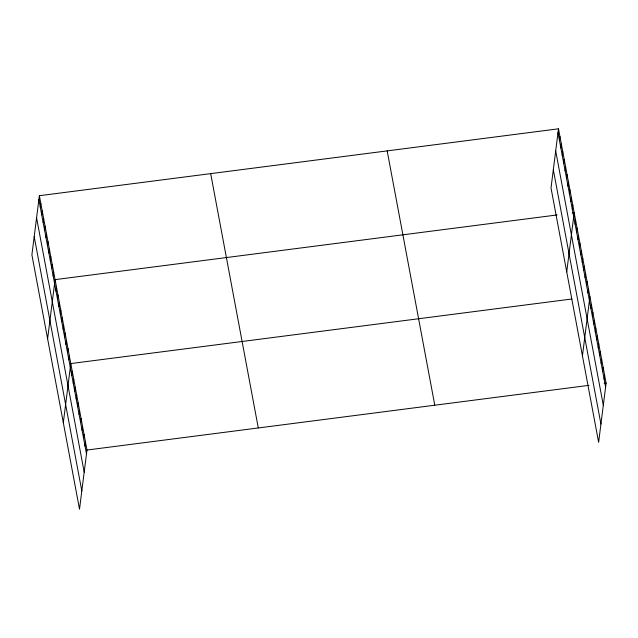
<?xml version="1.0" encoding="UTF-8"?>
<svg xmlns="http://www.w3.org/2000/svg" width="638" height="638" viewBox="0 0 638 638"><rect width="100%" height="100%" fill="white"/><g stroke="black" fill="none" stroke-linecap="round" stroke-linejoin="round"><path stroke-width="0.96" d="M39.373 195.707L31.9 254.865L79.511 509.188L86.983 450.037L39.373 195.707L558.489 128.812L606.1 383.135L598.627 442.293L551.017 187.963L558.489 128.812M40.314 207.23L40.8 203.339M41.741 214.854L42.228 210.971M43.169 222.487L43.655 218.595M44.596 230.119L45.083 226.227M46.024 237.751L46.518 233.859M47.451 245.375L47.946 241.491M48.879 253.007L49.373 249.115M50.306 260.639L50.801 256.747M51.734 268.263L52.228 264.379M53.169 275.895L53.656 272.011M47.611 338.786L55.083 279.635L557.07 214.95M56.024 291.159L56.511 287.267M57.452 298.783L57.938 294.9M58.879 306.415L59.374 302.524M60.307 314.048L60.801 310.156M61.734 321.672L62.229 317.788M63.162 329.304L63.656 325.42M64.59 336.936L65.084 333.044M66.017 344.568L66.511 340.676M67.453 352.192L67.939 348.308M68.88 359.824L69.367 355.932M63.322 422.715L70.794 363.564L571.831 298.999M71.775 375.311L72.269 371.428M73.25 383.175L73.737 379.291M74.718 391.038L75.212 387.146M76.193 398.902L76.688 395.01M77.669 406.757L78.155 402.873M79.136 414.62L79.63 410.728M80.611 422.484L81.098 418.592M82.079 430.339L82.573 426.455M83.554 438.202L84.041 434.319M85.021 446.066L85.516 442.174M559.422 140.328L559.917 136.436M560.85 147.96L561.344 144.068M562.277 155.592L562.772 151.7M563.713 163.216L564.199 159.333M565.14 170.848L565.627 166.957M566.568 178.481L567.054 174.589M567.995 186.105L568.482 182.221M569.423 193.737L569.917 189.853M570.851 201.369L571.345 197.477M572.278 209.001L572.772 205.109M566.727 271.892L574.2 212.741L572.294 212.98M575.133 224.257L575.628 220.365M576.569 231.889L577.055 227.997M577.996 239.513L578.483 235.629M579.424 247.145L579.91 243.261M580.851 254.777L581.338 250.886M582.279 262.409L582.773 258.518M583.706 270.034L584.201 266.15M585.134 277.666L585.628 273.774M586.561 285.298L587.056 281.406M587.989 292.93L588.483 289.038M582.438 355.821L589.911 296.67M590.892 308.417L591.386 304.525M592.367 316.281L592.854 312.389M593.834 324.136L594.329 320.252M595.31 331.999L595.796 328.107M596.777 339.863L597.272 335.971M598.253 347.726L598.739 343.834M599.72 355.581L600.214 351.697M601.195 363.445L601.682 359.553M602.663 371.308L603.157 367.416M604.138 379.163L604.625 375.28M86.983 450.037L588.97 385.344M604.194 383.382L606.1 383.135M557.995 132.696L605.606 387.027M555.69 150.935L603.309 405.266M553.321 169.724L600.932 424.055M387.178 150.887L434.789 405.218M210.684 173.632L258.294 427.962M38.878 199.598L86.497 453.929M36.581 217.837L84.192 472.16M34.205 236.626L81.816 490.949"/></g></svg>
